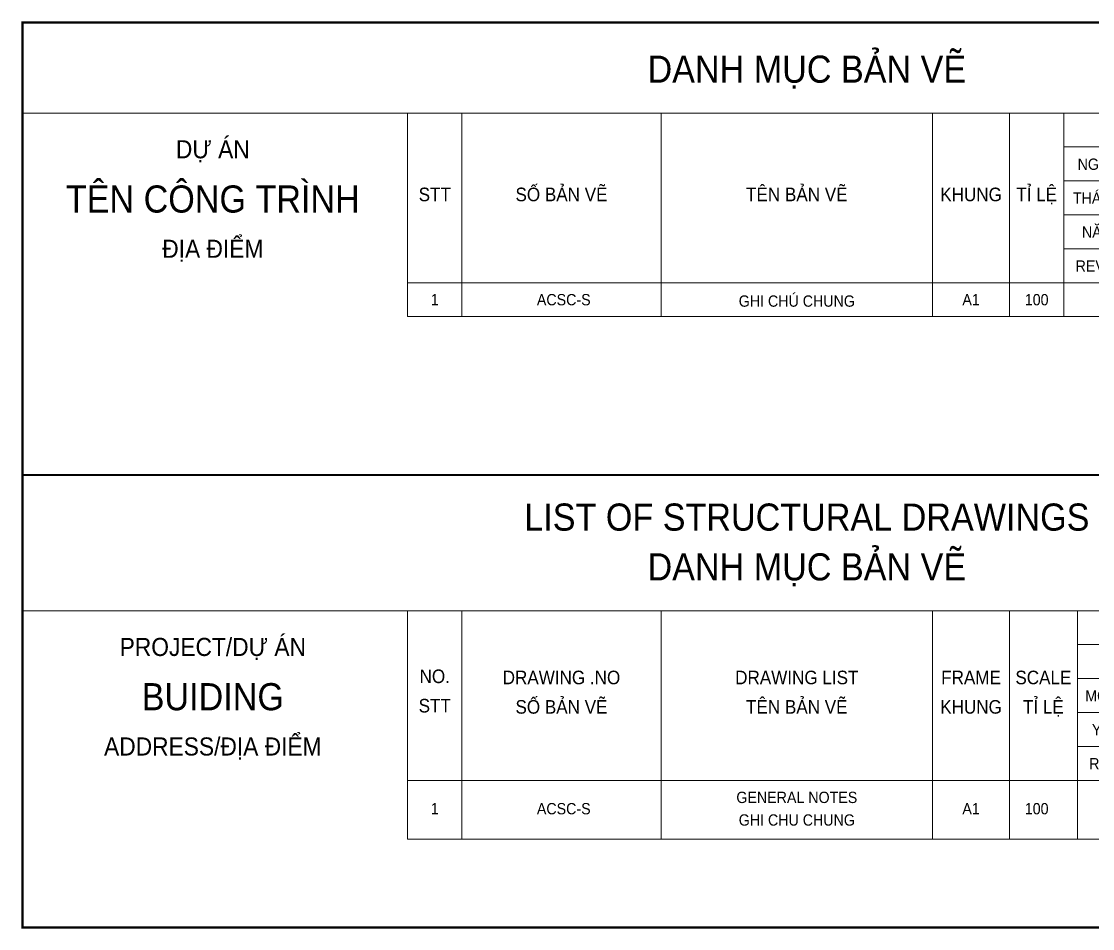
# Model space of a CAD drawing. Header units: millimetres. Extents: x 925681 to 1410834, y 71669 to 296428.
# Drawn here: x 1035284 to 1058953, y 232447 to 252497 of the extents above; entities that cross this region are included whole.
import ezdxf
from ezdxf.enums import TextEntityAlignment as Align

# ---------------------------------------------------------------- set-up
doc = ezdxf.new("R2010")
doc.units = ezdxf.units.MM
doc.header["$LTSCALE"] = 100
for name, color, linetype, lineweight in [('Ap0202_T', 141, 'Continuous', 25), ('Ap0206_K', 7, 'Continuous', 35), ('Ap0314_Kh', 253, 'Continuous', 15)]:
    doc.layers.add(name, color=color, linetype=linetype, lineweight=lineweight)
doc.styles.add('Ap_Vni-helve', font='', dxfattribs={"width": 0.8, "height": 1})
doc.styles.get('Ap_Vni-helve').set_extended_font_data('VNI-Helve')

# ---------------------------------------------------------------- blocks, each defined once
blk = doc.blocks.new('KHUNGDANHMUC')
at = {"layer": 'Ap0206_K', "color": 130, "lineweight": 18}
for p, q in [((0, 3750), (0, 0)), ((0, 3750), (0, 0)), ((0, 3750), (27000, 3750)), ((1200, 3750), (1200, 0)), ((5600, 3750), (5600, 0)), ((11600, 3750), (11600, 0)), ((13300, 3750), (13300, 0)), ((14500, 3750), (14500, 0)), ((0, 0), (27000, 0))]:
    blk.add_line(p, q, dxfattribs=at)
at = {"layer": 'Ap0206_K', "color": 145, "lineweight": 18}
for p, q in [((14500, 3000), (22000, 3000)), ((14500, 2250), (22000, 2250)), ((14500, 1500), (22000, 1500)), ((14500, 750), (22000, 750))]:
    blk.add_line(p, q, dxfattribs=at)
at = {"layer": 'Ap0202_T', "style": 'Ap_Vni-helve', "width": 0.9}
for s, height, p in [('NGAØY', 250, (15250, 2494)), ('SOÁ BAÛN VEÕ', 300, (3400, 1801)), ('TEÂN BAÛN VEÕ', 300, (8600, 1801)), ('TÆ LEÄ', 300, (13900, 1801)), ('STT', 300, (600, 1801)), ('KHUNG', 300, (12450, 1801)), ('THAÙNG', 250, (15250, 1744)), ('NAÊM', 250, (15250, 994)), ('REV.O', 250, (15250, 244))]:
    blk.add_text(s, height=height, dxfattribs=at).set_placement(p, align=Align.CENTER)
blk = doc.blocks.new('VAV_DwgList_VIE')
at = {"layer": 'Ap0206_K', "color": 130, "lineweight": 18}
for p, q in [((0, 0), (0, -750)), ((1200, 0), (1200, -750)), ((5600, 0), (5600, -750)), ((11600, 0), (11600, -750)), ((13300, 0), (13300, -750)), ((14500, 0), (14500, -750))]:
    blk.add_line(p, q, dxfattribs=at)
at = {"layer": 'Ap0206_K', "color": 145, "lineweight": 18}
for p, q in [((0, 0), (27000, 0)), ((0, -750), (27000, -750))]:
    blk.add_line(p, q, dxfattribs=at)
at = {"layer": 'Ap0202_T', "style": 'Ap_Vni-helve', "width": 0.9}
for tag, p in [('STT', (600, -375)), ('SOHIEUBANVE', (3450, -375)), ('TENBANVE', (8600, -375)), ('KHUNG', (12450, -375)), ('TYLE', (13900, -375))]:
    blk.add_attdef(tag, text='', height=250, dxfattribs=at).set_placement(p, align=Align.MIDDLE)
blk = doc.blocks.new('VAV_DwgList_EN')
at = {"layer": 'Ap0206_K', "color": 130, "lineweight": 18}
for p, q in [((0, 0), (0, -1300)), ((1200, 0), (1200, -1300)), ((5600, 0), (5600, -1300)), ((11600, 0), (11600, -1300)), ((13300, 0), (13300, -1300)), ((14800, 0), (14800, -1300))]:
    blk.add_line(p, q, dxfattribs=at)
at = {"layer": 'Ap0206_K', "color": 145, "lineweight": 18}
for p, q in [((0, 0), (27000, 0)), ((0, -1300), (27000, -1300))]:
    blk.add_line(p, q, dxfattribs=at)
at = {"layer": 'Ap0202_T', "style": 'Ap_Vni-helve', "width": 0.9}
for tag, p in [('TENANH', (8600, -375)), ('STT', (600, -625)), ('SOHIEUBANVE', (3450, -625)), ('KHUNG', (12450, -625)), ('TYLE', (13900, -625))]:
    blk.add_attdef(tag, text='', height=250, dxfattribs=at).set_placement(p, align=Align.MIDDLE)
at = {"layer": 'Ap0202_T', "color": 243, "style": 'Ap_Vni-helve', "width": 0.9}
blk.add_attdef('TENVIET', text='', height=250, dxfattribs=at).set_placement((8600, -875), align=Align.MIDDLE)
blk = doc.blocks.new('blockkhungten')
at = {"layer": 'Ap0206_K', "color": 130, "lineweight": 18}
for p, q in [((42599, 28194), (42599, 24444)), ((42599, 28194), (69599, 28194)), ((43799, 28194), (43799, 24444)), ((48199, 28194), (48199, 24444)), ((54199, 28194), (54199, 24444)), ((55899, 28194), (55899, 24444)), ((57399, 28194), (57399, 24444)), ((42599, 24444), (69599, 24444))]:
    blk.add_line(p, q, dxfattribs=at)
at = {"layer": 'Ap0206_K', "color": 145, "lineweight": 18}
for p, q in [((57399, 27444), (64899, 27444)), ((57399, 26694), (64899, 26694)), ((57399, 25944), (64899, 25944)), ((57399, 25194), (64899, 25194))]:
    blk.add_line(p, q, dxfattribs=at)
at = {"layer": 'Ap0202_T', "style": 'Ap_Vni-helve', "width": 0.9}
for s, height, p in [('NO.', 300, (43199, 26595)), ('DRAWING .NO', 300, (45999, 26569)), ('DRAWING LIST', 300, (51199, 26569)), ('FRAME', 300, (55049, 26569)), ('SCALE', 300, (56647, 26569)), ('SOÁ BAÛN VEÕ', 300, (45999, 25919)), ('TEÂN BAÛN VEÕ', 300, (51199, 25919)), ('TÆ LEÄ', 300, (56647, 25919)), ('MONTH', 250, (58149, 26188)), ('STT', 300, (43199, 25945)), ('KHUNG', 300, (55049, 25919)), ('YEAR', 250, (58149, 25438)), ('REV.O', 250, (58149, 24688))]:
    blk.add_text(s, height=height, dxfattribs=at).set_placement(p, align=Align.CENTER)

msp = doc.modelspace()

# ---------------------------------------------------------------- linework, layer by layer
at = {"layer": 'Ap0206_K', "color": 130, "lineweight": 18}
for p, q in [((1035308.7, 250472.4), (1070817.5, 250472.4)), ((1035308.7, 239472.4), (1070817.5, 239472.4))]:
    msp.add_line(p, q, dxfattribs=at)
at = {"layer": 'Defpoints', "const_width": 50}
for points in [[(1035308.7, 252472.4), (1106326.4, 252472.4), (1106326.4, 242472.4), (1035308.7, 242472.4)], [(1035308.7, 242472.4), (1106326.4, 242472.4), (1106326.4, 232472.4), (1035308.7, 232472.4)]]:
    msp.add_lwpolyline(points, close=True, dxfattribs=at)

# ---------------------------------------------------------------- block references
at = {"layer": 'Ap0202_T'}
for name, p in [('KHUNGDANHMUC', (1043817.5, 246722.4)), ('blockkhungten', (1001218.2, 211278.5))]:
    msp.add_blockref(name, p, dxfattribs=at)
for name, p, values in [('VAV_DwgList_VIE', (1043817.5, 246722.4), {'STT': '1', 'SOHIEUBANVE': 'ACSC-S', 'TENBANVE': 'GHI CHUÙ CHUNG', 'KHUNG': 'A1', 'TYLE': '100'}), ('VAV_DwgList_EN', (1043817.5, 235722.4), {'TYLE': '100', 'KHUNG': 'A1', 'TENANH': 'GENERAL NOTES', 'SOHIEUBANVE': 'ACSC-S', 'STT': '1', 'TENVIET': 'GHI CHU CHUNG'})]:
    msp.add_blockref(name, p, dxfattribs=at).add_auto_attribs(values)

# ---------------------------------------------------------------- texts
at = {"layer": 'Ap0314_Kh', "color": 243, "style": 'Ap_Vni-helve', "width": 0.9}
for s, p in [('DANH MUÏC BAÛN VEÕ', (1052639.1, 251142.4)), ('TEÂN COÂNG TRÌNH', (1039513.1, 248272.4)), ('DANH MUÏC BAÛN VEÕ', (1052639.1, 240142.4)), ('BUIDING', (1039513.1, 237272.4))]:
    msp.add_text(s, height=600, dxfattribs=at).set_placement(p, align=Align.CENTER)
at = {"layer": 'Ap0314_Kh', "style": 'Ap_Vni-helve', "width": 0.9}
for s, height, p in [('DÖÏ AÙN', 400, (1039513.1, 249472.4)), ('ÑÒA ÑIEÅM', 400, (1039513.1, 247272.4)), ('LIST OF STRUCTURAL DRAWINGS', 600, (1052639.1, 241242.4)), ('PROJECT/DÖÏ AÙN', 400, (1039513.1, 238472.4)), ('ADDRESS/ÑÒA ÑIEÅM', 400, (1039513.1, 236272.4))]:
    msp.add_text(s, height=height, dxfattribs=at).set_placement(p, align=Align.CENTER)

doc.saveas('drawing.dxf')
